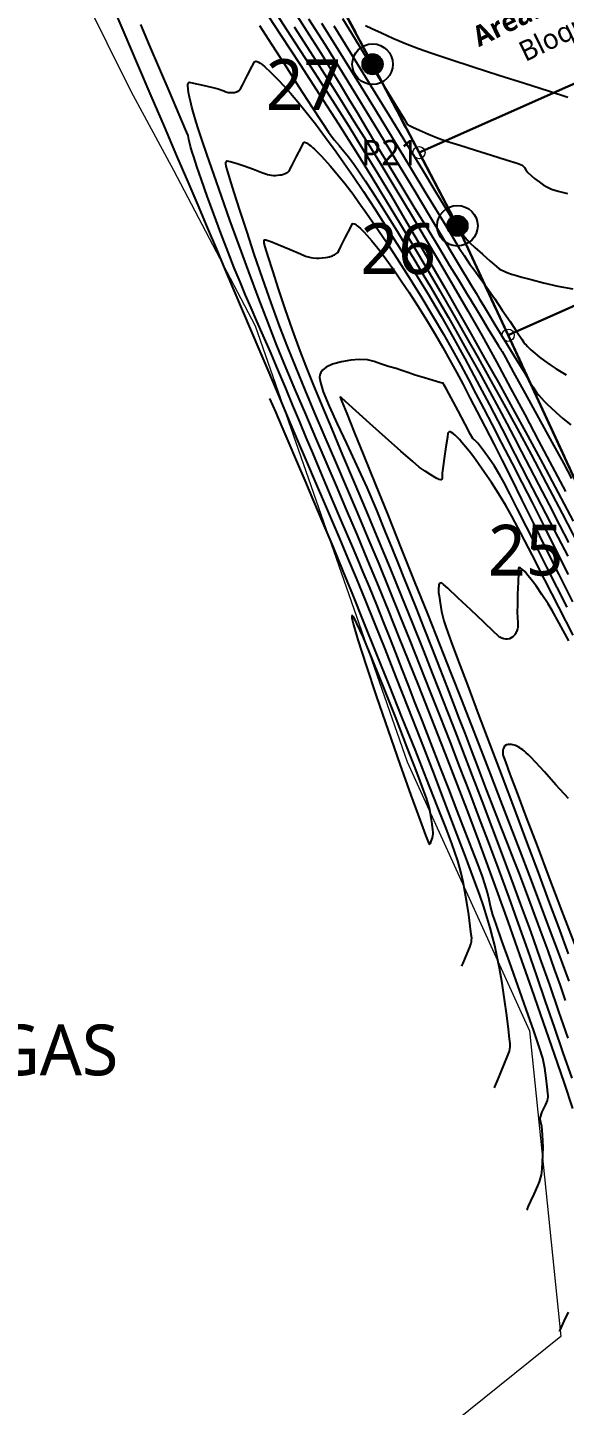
# Model space of a CAD drawing. Header units: millimetres. Extents: x 86 to 591881, y 99 to 1307229.
# Drawn here: x 590551.3 to 590577.7, y 1307025.7 to 1307093.5 of the extents above; entities that cross this region are included whole.
import ezdxf
from ezdxf.enums import TextEntityAlignment as Align

# ---------------------------------------------------------------- set-up
doc = ezdxf.new("R2010")
doc.units = ezdxf.units.MM
doc.linetypes.add('PHANTOM', pattern=[2.5, 1.25, -0.25, 0.25, -0.25, 0.25, -0.25])
for name, color, linetype, lineweight in [('_BLOQUES', 9, 'Continuous', 20), ('_TEXTO', 3, 'Continuous', 25), ('COTAS', 40, 'Continuous', 5), ('CUADROS', 9, 'Continuous', 20)]:
    doc.layers.add(name, color=color, linetype=linetype, lineweight=lineweight)
for name, color, linetype in [('_MOJONES', 1, 'Continuous'), ('_PUNTOS TOPOGRAFICOS', 1, 'Continuous'), ('C-PROP-LINE', 230, 'Continuous'), ('C-PROP-TEXT', 92, 'Continuous'), ('C-TOPO-MAJR', 9, 'Continuous'), ('C-TOPO-MINR', 8, 'Continuous'), ('Perimetro', 7, 'Continuous'), ('Plano', 7, 'Continuous')]:
    doc.layers.add(name, color=color, linetype=linetype)
doc.styles.add('ST - ETIQUETAS', font='', dxfattribs={"height": 2.5})
doc.styles.get('ST - ETIQUETAS').set_extended_font_data('Roboto Thin')

# ---------------------------------------------------------------- blocks, each defined once
blk = doc.blocks.new('*X1')
for p, q in [((69.5, 22.75), (70, 22.75)), ((69.502, 22.781), (69.998, 22.781)), ((69.508, 22.812), (69.992, 22.812)), ((69.518, 22.844), (69.982, 22.844)), ((69.533, 22.875), (69.967, 22.875)), ((69.555, 22.906), (69.945, 22.906)), ((69.585, 22.938), (69.915, 22.938)), ((69.629, 22.969), (69.871, 22.969)), ((69.502, 22.719), (69.998, 22.719)), ((69.508, 22.688), (69.992, 22.688)), ((69.518, 22.656), (69.982, 22.656)), ((69.533, 22.625), (69.967, 22.625)), ((69.555, 22.594), (69.945, 22.594)), ((69.585, 22.562), (69.915, 22.562)), ((69.629, 22.531), (69.871, 22.531))]:
    blk.add_line(p, q)
blk = doc.blocks.new('Drill Hole')
at = {"color": 0, "linetype": 'ByBlock', "lineweight": -2}
for radius in [0.05, 0.025]:
    blk.add_circle((0, 0), radius, dxfattribs=at)
at = {"color": 0, "linetype": 'ByBlock', "lineweight": -2, "xscale": 0.1000000000000227, "yscale": 0.1000000000000227, "zscale": 0.1000000000000227}
blk.add_blockref('*X1', (-6.975, -2.275), dxfattribs=at)
blk = doc.blocks.new('*U51', base_point=(590555.4584, 1307117.894, 460.616))
at = {"layer": '_PUNTOS TOPOGRAFICOS', "color": 2, "linetype": 'ByBlock', "lineweight": -2, "xscale": 20, "yscale": 20, "zscale": 20}
blk.add_blockref('Drill Hole', (590555.4584, 1307117.894, 460.616), dxfattribs=at)
blk = doc.blocks.new('*U113', base_point=(590568.284, 1307091.697, 459.147))
at = {"layer": '_PUNTOS TOPOGRAFICOS', "color": 2, "linetype": 'ByBlock', "lineweight": -2, "xscale": 20, "yscale": 20, "zscale": 20}
blk.add_blockref('Drill Hole', (590568.284, 1307091.697, 459.147), dxfattribs=at)
blk = doc.blocks.new('*U114', base_point=(590572.4632, 1307083.744, 458.77))
at = {"layer": '_PUNTOS TOPOGRAFICOS', "color": 2, "linetype": 'ByBlock', "lineweight": -2, "xscale": 20, "yscale": 20, "zscale": 20}
blk.add_blockref('Drill Hole', (590572.4632, 1307083.744, 458.77), dxfattribs=at)

msp = doc.modelspace()

# ---------------------------------------------------------------- hatches: boundary and pattern name
at = {"layer": '_MOJONES'}
h = msp.add_hatch(color=5, dxfattribs=at)
h.dxf.hatch_style = 1
h.paths.add_polyline_path([(590568.083, 1307092.155, 0.297664), (590567.784, 1307091.697, 0.541231), (590568.485, 1307091.239), (590568.284, 1307091.697)])
h.paths.add_polyline_path([(590568.083, 1307092.155), (590568.284, 1307091.697), (590568.755, 1307091.865, 0.43503)])
h.paths.add_polyline_path([(590568.784, 1307091.697, 0.085961), (590568.755, 1307091.865), (590568.284, 1307091.697), (590568.485, 1307091.239, 0.297664)])
h = msp.add_hatch(color=5, dxfattribs=at)
h.dxf.hatch_style = 1
h.paths.add_polyline_path([(590572.262, 1307084.202, 0.297664), (590571.963, 1307083.744, 0.541231), (590572.664, 1307083.287), (590572.463, 1307083.744)])
h.paths.add_polyline_path([(590572.262, 1307084.202), (590572.463, 1307083.744), (590572.934, 1307083.913, 0.43503)])
h.paths.add_polyline_path([(590572.963, 1307083.744, 0.085961), (590572.934, 1307083.913), (590572.463, 1307083.744), (590572.664, 1307083.287, 0.297664)])

# ---------------------------------------------------------------- linework, layer by layer
at = {"layer": '_BLOQUES', "flags": 128}
msp.add_lwpolyline([(590580.322, 1307126.141), (590578.068, 1307124.575), (590576.3, 1307122.432), (590575.277, 1307120.185), (590574.834, 1307116.679), (590575.345, 1307114.003), (590575.993, 1307112.5), (590577.594, 1307110.286), (590579.596, 1307108.658), (590581.741, 1307106.935), (590584.116, 1307104.316), (590585.373, 1307102.445), (590588.882, 1307095.492), (590602.023, 1307068.974), (590583.817, 1307060.448), (590579.151, 1307069.305), (590572.463, 1307083.744), (590568.284, 1307091.697), (590566.251, 1307095.473), (590558.142, 1307111.778), (590555.458, 1307117.894), (590569.914, 1307123.056), (590580.322, 1307126.141)], dxfattribs=at)
at = {"layer": 'C-PROP-LINE', "color": 242, "linetype": 'PHANTOM', "lineweight": 30, "ltscale": 2}
msp.add_polyline3d([(590770.61, 1307195.56, 0), (590758.844, 1307190.632, 0), (590723.27, 1307176.59, 0), (590706.232, 1307169.71, 0), (590701.633, 1307167.294, 0), (590694.689, 1307164.346, 0), (590675.329, 1307157.469, 0), (590657.48, 1307151.491, 0), (590649.902, 1307149.162, 0), (590644.427, 1307147.302, 0), (590626.458, 1307141.007, 0), (590607.647, 1307135.099, 0), (590589.284, 1307128.797, 0), (590569.914, 1307123.056, 0), (590555.458, 1307117.894, 0), (590558.142, 1307111.778, 0), (590566.251, 1307095.473, 0), (590568.284, 1307091.697, 0), (590572.463, 1307083.744, 0), (590579.2, 1307069.199, 0), (590585.242, 1307057.746, 0), (590599.683, 1307029.141, 0), (590607.385, 1307013.689, 0)], dxfattribs=at)
at = {"layer": 'C-PROP-LINE', "color": 4, "linetype": 'Continuous', "lineweight": 25}
for points in [[(590588.887, 1307095.482, 0), (590585.373, 1307102.445, 0), (590584.116, 1307104.316, 0), (590565.944, 1307096.089, 0), (590566.251, 1307095.473, 0), (590568.284, 1307091.697, 0), (590570.571, 1307087.344, 0), (590588.887, 1307095.482, 0)], [(590588.882, 1307095.492, 0), (590593.326, 1307086.524, 0), (590597.683, 1307077.733, 0), (590602.023, 1307068.974, 0), (590583.817, 1307060.448, 0), (590579.151, 1307069.305, 0), (590574.961, 1307078.352, 0), (590572.463, 1307083.744, 0), (590570.571, 1307087.344, 0), (590568.284, 1307091.697, 0), (590566.251, 1307095.473, 0)], [(590593.326, 1307086.524, 0), (590588.887, 1307095.482, 0), (590570.571, 1307087.344, 0), (590572.463, 1307083.744, 0), (590574.961, 1307078.352, 0), (590593.326, 1307086.524, 0)], [(590593.326, 1307086.524, 0), (590574.961, 1307078.352, 0), (590579.151, 1307069.305, 0), (590597.683, 1307077.733, 0), (590593.326, 1307086.524, 0)]]:
    msp.add_polyline3d(points, dxfattribs=at)
at = {"layer": 'C-TOPO-MAJR', "color": 40, "linetype": 'Continuous', "lineweight": -3}
for points, elevation in [([(590563.505, 1307094.234), (590564.479, 1307092.751), (590565.427, 1307091.292), (590566.315, 1307089.908), (590567.107, 1307088.649), (590567.828, 1307087.48), (590568.528, 1307086.33), (590569.21, 1307085.194), (590569.879, 1307084.067), (590570.537, 1307082.945), (590571.189, 1307081.823), (590571.838, 1307080.695), (590572.488, 1307079.557), (590573.142, 1307078.404), (590573.804, 1307077.232), (590574.478, 1307076.034), (590575.18, 1307074.77), (590575.915, 1307073.421), (590576.667, 1307072.021), (590577.423, 1307070.602), (590578.167, 1307069.196)], 457.5), ([(590575.887, 1307035.296), (590575.91, 1307035.347), (590575.968, 1307035.476), (590576.077, 1307035.716), (590576.239, 1307036.074), (590576.418, 1307036.473), (590576.506, 1307036.676), (590576.539, 1307036.791), (590576.566, 1307036.908), (590576.596, 1307037.027), (590576.621, 1307037.15), (590576.636, 1307037.311), (590576.657, 1307037.62), (590576.676, 1307037.999), (590576.682, 1307038.369), (590576.673, 1307038.694), (590576.655, 1307038.979), (590576.634, 1307039.215), (590576.614, 1307039.391), (590576.581, 1307039.544), (590576.547, 1307039.665), (590576.542, 1307039.813), (590576.643, 1307040.115), (590576.81, 1307040.488), (590576.901, 1307040.676), (590576.922, 1307040.771), (590576.926, 1307040.836), (590576.929, 1307040.912), (590576.92, 1307041.038), (590576.891, 1307041.345), (590576.842, 1307041.774), (590576.767, 1307042.266), (590576.665, 1307042.765), (590576.512, 1307043.271), (590576.228, 1307044.111), (590575.857, 1307045.172), (590575.442, 1307046.34), (590575.027, 1307047.501), (590574.654, 1307048.543), (590574.369, 1307049.352), (590574.214, 1307049.814), (590574.097, 1307050.242), (590574.021, 1307050.58), (590573.944, 1307050.917), (590573.821, 1307051.343), (590573.694, 1307051.709), (590573.48, 1307052.284), (590573.193, 1307053.035), (590572.847, 1307053.93), (590572.457, 1307054.935), (590572.035, 1307056.017), (590571.596, 1307057.144), (590571.153, 1307058.281), (590570.74, 1307059.347), (590570.373, 1307060.296), (590570.04, 1307061.156), (590569.73, 1307061.954), (590569.432, 1307062.717), (590569.133, 1307063.474), (590568.823, 1307064.251), (590568.489, 1307065.075), (590568.127, 1307065.959), (590567.822, 1307066.691), (590567.551, 1307067.333), (590567.289, 1307067.945), (590567.015, 1307068.585), (590566.703, 1307069.316), (590566.331, 1307070.195), (590565.984, 1307071.021), (590565.655, 1307071.806), (590565.337, 1307072.567), (590565.02, 1307073.323), (590564.698, 1307074.093), (590564.362, 1307074.895), (590564.004, 1307075.747), (590563.616, 1307076.667), (590563.235, 1307077.562), (590562.896, 1307078.345), (590562.589, 1307079.047), (590562.304, 1307079.699), (590562.03, 1307080.333), (590561.756, 1307080.979), (590561.472, 1307081.67), (590561.167, 1307082.435), (590560.806, 1307083.377), (590560.458, 1307084.315), (590560.138, 1307085.204), (590559.858, 1307085.999), (590559.632, 1307086.656), (590559.472, 1307087.129), (590559.392, 1307087.373), (590559.317, 1307087.64), (590559.262, 1307087.863), (590559.234, 1307087.988), (590559.217, 1307088.092), (590559.197, 1307088.194), (590559.073, 1307088.488), (590558.757, 1307089.227), (590558.314, 1307090.263), (590557.807, 1307091.446), (590557.302, 1307092.627), (590556.864, 1307093.657)], 457), ([(590562.718, 1307093.596), (590563.304, 1307092.685), (590563.974, 1307091.642), (590564.658, 1307090.577), (590565.289, 1307089.601), (590565.796, 1307088.825), (590566.112, 1307088.358), (590566.395, 1307087.98), (590566.632, 1307087.69), (590566.854, 1307087.428), (590567.091, 1307087.137), (590567.372, 1307086.758), (590567.622, 1307086.398), (590567.919, 1307085.953), (590568.26, 1307085.43), (590568.639, 1307084.837), (590569.051, 1307084.181), (590569.492, 1307083.47), (590569.956, 1307082.711), (590570.364, 1307082.036), (590570.765, 1307081.366), (590571.168, 1307080.685), (590571.582, 1307079.977), (590572.016, 1307079.223), (590572.479, 1307078.409), (590572.981, 1307077.516), (590573.529, 1307076.529), (590574.056, 1307075.571), (590574.502, 1307074.748), (590574.895, 1307074.012), (590575.26, 1307073.317), (590575.625, 1307072.616), (590576.015, 1307071.862), (590576.457, 1307071.009), (590576.978, 1307070.009), (590577.498, 1307069.01), (590577.937, 1307068.156)], 457), ([(590564.58, 1307094.039), (590565.164, 1307093.136), (590565.747, 1307092.219), (590566.246, 1307091.421), (590566.688, 1307090.699), (590567.104, 1307090.01), (590567.521, 1307089.312), (590567.969, 1307088.563), (590568.475, 1307087.719), (590569.07, 1307086.738), (590569.723, 1307085.666), (590570.373, 1307084.598), (590570.998, 1307083.572), (590571.574, 1307082.625), (590572.08, 1307081.792), (590572.494, 1307081.111), (590572.794, 1307080.618), (590572.957, 1307080.35), (590573.105, 1307080.107), (590573.22, 1307079.918), (590573.334, 1307079.729), (590573.482, 1307079.486), (590573.684, 1307079.153), (590573.965, 1307078.691), (590574.254, 1307078.214), (590574.483, 1307077.837), (590574.582, 1307077.676), (590574.625, 1307077.612), (590574.667, 1307077.547), (590574.825, 1307077.26), (590575.23, 1307076.521), (590575.801, 1307075.479), (590576.455, 1307074.285), (590577.109, 1307073.092), (590577.681, 1307072.048), (590578.089, 1307071.306)], 458), ([(590565.77, 1307093.724), (590566.623, 1307092.363), (590567.512, 1307090.926), (590568.413, 1307089.459), (590569.297, 1307088.01), (590570.14, 1307086.624), (590570.913, 1307085.347), (590571.591, 1307084.228), (590572.148, 1307083.311), (590572.557, 1307082.643), (590572.792, 1307082.272), (590573.061, 1307081.876), (590573.283, 1307081.567), (590573.49, 1307081.288), (590573.716, 1307080.982), (590573.993, 1307080.591), (590574.303, 1307080.14), (590574.673, 1307079.592), (590575.053, 1307079.027), (590575.392, 1307078.521), (590575.637, 1307078.154), (590575.738, 1307078.004), (590575.791, 1307077.938), (590575.847, 1307077.873), (590575.91, 1307077.805), (590575.982, 1307077.732), (590576.081, 1307077.639), (590576.272, 1307077.467), (590576.51, 1307077.271), (590576.744, 1307077.098), (590577.039, 1307076.892), (590577.334, 1307076.695), (590577.569, 1307076.547), (590577.821, 1307076.412)], 458.5), ([(590566.796, 1307093.942), (590567.421, 1307092.931), (590568.122, 1307091.795), (590568.814, 1307090.671), (590569.412, 1307089.697), (590569.833, 1307089.011), (590569.993, 1307088.751), (590570.046, 1307088.712), (590570.089, 1307088.687), (590570.138, 1307088.659), (590570.271, 1307088.595), (590570.597, 1307088.443), (590571.036, 1307088.248), (590571.511, 1307088.055), (590571.928, 1307087.912), (590572.575, 1307087.707), (590573.349, 1307087.466), (590574.147, 1307087.219), (590574.865, 1307086.993), (590575.4, 1307086.818), (590575.647, 1307086.721), (590575.763, 1307086.611), (590575.835, 1307086.495), (590575.938, 1307086.362), (590576.088, 1307086.222), (590576.265, 1307086.077), (590576.489, 1307085.912), (590576.694, 1307085.763), (590576.863, 1307085.652), (590577.089, 1307085.544), (590577.426, 1307085.444), (590577.891, 1307085.336)], 459), ([(590578.109, 1307041.775), (590577.673, 1307043.033), (590577.24, 1307044.293), (590576.806, 1307045.555), (590576.368, 1307046.821), (590575.925, 1307048.095), (590575.472, 1307049.377), (590575.008, 1307050.67), (590574.529, 1307051.976), (590574.042, 1307053.279), (590573.556, 1307054.565), (590573.071, 1307055.837), (590572.585, 1307057.097), (590572.098, 1307058.348), (590571.61, 1307059.593), (590571.119, 1307060.835), (590570.626, 1307062.077), (590570.128, 1307063.321), (590569.626, 1307064.571), (590569.119, 1307065.828), (590568.602, 1307067.095), (590568.072, 1307068.365), (590567.536, 1307069.632), (590567, 1307070.887), (590566.47, 1307072.125), (590565.95, 1307073.337), (590565.448, 1307074.517), (590564.968, 1307075.658), (590564.516, 1307076.751), (590564.099, 1307077.791), (590563.722, 1307078.769), (590563.289, 1307079.952), (590562.863, 1307081.16), (590562.458, 1307082.351), (590562.083, 1307083.48), (590561.751, 1307084.504), (590561.472, 1307085.38), (590561.258, 1307086.064), (590561.12, 1307086.513), (590561.07, 1307086.682), (590561.062, 1307086.793), (590561.063, 1307086.874), (590561.108, 1307086.934), (590561.19, 1307086.92), (590561.271, 1307086.902), (590561.451, 1307086.858), (590561.663, 1307086.798), (590561.962, 1307086.693), (590562.417, 1307086.523), (590562.835, 1307086.364), (590563.023, 1307086.293), (590563.11, 1307086.265), (590563.204, 1307086.244), (590563.288, 1307086.234), (590563.403, 1307086.224), (590563.506, 1307086.224), (590563.608, 1307086.229), (590563.721, 1307086.244), (590563.803, 1307086.258), (590563.892, 1307086.281), (590563.974, 1307086.31), (590564.047, 1307086.344), (590564.108, 1307086.383), (590564.156, 1307086.427), (590564.19, 1307086.475), (590564.299, 1307086.688), (590564.537, 1307087.153), (590564.775, 1307087.618), (590564.884, 1307087.83), (590564.937, 1307087.856), (590564.982, 1307087.842), (590565.032, 1307087.822), (590565.093, 1307087.783), (590565.166, 1307087.733), (590565.242, 1307087.671), (590565.332, 1307087.593), (590565.422, 1307087.511), (590565.572, 1307087.366), (590565.748, 1307087.185), (590565.916, 1307087), (590566.191, 1307086.69), (590566.539, 1307086.284), (590566.927, 1307085.809), (590567.324, 1307085.294), (590567.613, 1307084.896), (590567.985, 1307084.368), (590568.427, 1307083.725), (590568.929, 1307082.98), (590569.476, 1307082.148), (590570.057, 1307081.242), (590570.66, 1307080.276), (590571.272, 1307079.263), (590571.78, 1307078.398), (590572.226, 1307077.615), (590572.629, 1307076.886), (590573.007, 1307076.182), (590573.377, 1307075.474), (590573.759, 1307074.735), (590574.171, 1307073.936), (590574.631, 1307073.047), (590575.157, 1307072.042), (590575.639, 1307071.111), (590576.16, 1307070.085), (590576.715, 1307068.978), (590577.3, 1307067.806), (590577.911, 1307066.581)], 456.5), ([(590577.87, 1307064.968), (590577.378, 1307065.928), (590576.867, 1307066.936), (590576.358, 1307067.947), (590575.871, 1307068.916), (590575.426, 1307069.798), (590575.045, 1307070.548), (590574.749, 1307071.12), (590574.558, 1307071.469), (590574.289, 1307071.901), (590574.032, 1307072.282), (590573.82, 1307072.58), (590573.685, 1307072.763), (590573.568, 1307072.912), (590573.467, 1307073.032), (590573.412, 1307073.095), (590573.355, 1307073.154), (590573.305, 1307073.204), (590573.262, 1307073.236), (590573.22, 1307073.269), (590573.11, 1307073.473), (590572.842, 1307073.975), (590572.496, 1307074.626), (590572.15, 1307075.275), (590571.927, 1307075.694), (590571.818, 1307075.899), (590571.782, 1307075.966), (590571.777, 1307075.976), (590571.77, 1307075.978), (590571.74, 1307075.987), (590571.718, 1307075.993), (590571.59, 1307076.029), (590571.269, 1307076.122), (590570.838, 1307076.249), (590570.383, 1307076.389), (590570.013, 1307076.511), (590569.726, 1307076.612), (590569.439, 1307076.71), (590569.066, 1307076.822), (590568.68, 1307076.948), (590568.359, 1307077.063), (590568.032, 1307077.14), (590567.625, 1307077.151), (590567.208, 1307077.118), (590566.749, 1307077.051), (590566.306, 1307076.931), (590566.003, 1307076.781), (590565.824, 1307076.631), (590565.735, 1307076.511), (590565.701, 1307076.444), (590565.685, 1307076.396), (590565.677, 1307076.272), (590565.717, 1307076.02), (590565.856, 1307075.571), (590566.146, 1307074.854), (590566.535, 1307073.992), (590566.994, 1307073.016), (590567.491, 1307071.96), (590567.994, 1307070.855), (590568.473, 1307069.734), (590568.89, 1307068.709), (590569.245, 1307067.839), (590569.557, 1307067.071), (590569.848, 1307066.353), (590570.137, 1307065.633), (590570.445, 1307064.86), (590570.793, 1307063.981), (590571.203, 1307062.943), (590571.61, 1307061.903), (590571.955, 1307061.018), (590572.258, 1307060.234), (590572.539, 1307059.5), (590572.82, 1307058.764), (590573.121, 1307057.973), (590573.464, 1307057.076), (590573.869, 1307056.021), (590574.275, 1307054.968), (590574.622, 1307054.078), (590574.929, 1307053.296), (590575.214, 1307052.568), (590575.497, 1307051.838), (590575.797, 1307051.054), (590576.133, 1307050.16), (590576.525, 1307049.102), (590576.913, 1307048.042), (590577.236, 1307047.14), (590577.517, 1307046.344), (590577.775, 1307045.599)], 456), ([(590572.68, 1307047.294), (590572.697, 1307047.334), (590572.74, 1307047.437), (590572.82, 1307047.63), (590572.94, 1307047.918), (590573.071, 1307048.232), (590573.13, 1307048.375), (590573.144, 1307048.434), (590573.156, 1307048.493), (590573.162, 1307048.574), (590573.165, 1307048.671), (590573.146, 1307048.846), (590573.097, 1307049.258), (590573.024, 1307049.815), (590572.934, 1307050.424), (590572.834, 1307050.992), (590572.743, 1307051.441), (590572.665, 1307051.798), (590572.584, 1307052.121), (590572.482, 1307052.471), (590572.343, 1307052.907), (590572.188, 1307053.333), (590571.889, 1307054.113), (590571.47, 1307055.185), (590570.957, 1307056.485), (590570.375, 1307057.953), (590569.749, 1307059.524), (590569.104, 1307061.135), (590568.466, 1307062.725), (590567.858, 1307064.23), (590567.307, 1307065.588), (590566.838, 1307066.736), (590566.335, 1307067.953), (590565.853, 1307069.105), (590565.394, 1307070.191), (590564.96, 1307071.209), (590564.553, 1307072.158), (590564.175, 1307073.037), (590563.827, 1307073.844), (590563.512, 1307074.578), (590563.23, 1307075.237)], 457.5), ([(590577.953, 1307063.316), (590577.471, 1307064.18), (590577.122, 1307064.8), (590576.928, 1307065.132), (590576.624, 1307065.597), (590576.334, 1307066.01), (590576.097, 1307066.33), (590575.952, 1307066.516), (590575.777, 1307066.714), (590575.676, 1307066.817), (590575.623, 1307066.86), (590575.577, 1307066.894), (590575.508, 1307066.914), (590575.474, 1307066.873), (590575.466, 1307066.677), (590575.449, 1307066.2), (590575.43, 1307065.608), (590575.414, 1307065.064), (590575.409, 1307064.732), (590575.42, 1307064.444), (590575.437, 1307064.204), (590575.446, 1307064.091), (590575.441, 1307064.028), (590575.435, 1307063.966), (590575.423, 1307063.907), (590575.409, 1307063.85), (590575.39, 1307063.797), (590575.37, 1307063.745), (590575.346, 1307063.698), (590575.32, 1307063.652), (590575.289, 1307063.611), (590575.258, 1307063.571), (590575.188, 1307063.504), (590575.11, 1307063.452), (590575.025, 1307063.415), (590574.935, 1307063.394), (590574.842, 1307063.391), (590574.747, 1307063.406), (590574.699, 1307063.422), (590574.651, 1307063.44), (590574.603, 1307063.466), (590574.555, 1307063.494), (590574.509, 1307063.53), (590574.461, 1307063.569), (590574.259, 1307063.759), (590573.765, 1307064.225), (590573.124, 1307064.829), (590572.484, 1307065.433), (590571.989, 1307065.899), (590571.785, 1307066.09), (590571.729, 1307066.13), (590571.679, 1307066.161), (590571.602, 1307066.15), (590571.578, 1307066.109), (590571.554, 1307066.061), (590571.543, 1307065.99), (590571.534, 1307065.903), (590571.533, 1307065.804), (590571.539, 1307065.681), (590571.558, 1307065.521), (590571.606, 1307065.187), (590571.683, 1307064.753), (590571.792, 1307064.291), (590571.91, 1307063.942), (590572.159, 1307063.259), (590572.518, 1307062.293), (590572.969, 1307061.094), (590573.489, 1307059.715), (590574.06, 1307058.206), (590574.661, 1307056.619), (590575.271, 1307055.005), (590575.871, 1307053.414), (590576.439, 1307051.899), (590576.957, 1307050.511), (590577.439, 1307049.206), (590577.914, 1307047.906)], 455.5)]:
    msp.add_lwpolyline(points, dxfattribs=dict(at, elevation=elevation))
at = {"layer": 'C-TOPO-MINR', "color": 44, "linetype": 'Continuous', "lineweight": -3}
for points, elevation in [([(590574.284, 1307041.295), (590574.305, 1307041.346), (590574.356, 1307041.469), (590574.452, 1307041.699), (590574.601, 1307042.055), (590574.788, 1307042.503), (590574.936, 1307042.86), (590575.001, 1307043.021), (590575.026, 1307043.115), (590575.044, 1307043.21), (590575.055, 1307043.33), (590575.058, 1307043.493), (590575.036, 1307043.71), (590574.979, 1307044.197), (590574.894, 1307044.871), (590574.787, 1307045.652), (590574.663, 1307046.455), (590574.529, 1307047.199), (590574.406, 1307047.81), (590574.299, 1307048.306), (590574.194, 1307048.743), (590574.077, 1307049.177), (590573.932, 1307049.664), (590573.745, 1307050.258), (590573.562, 1307050.789), (590573.259, 1307051.62), (590572.856, 1307052.699), (590572.372, 1307053.976), (590571.828, 1307055.4), (590571.244, 1307056.918), (590570.639, 1307058.479), (590570.033, 1307060.033), (590569.446, 1307061.528), (590568.898, 1307062.912), (590568.409, 1307064.134), (590567.931, 1307065.312), (590567.489, 1307066.389), (590567.072, 1307067.39), (590566.671, 1307068.341), (590566.277, 1307069.266), (590565.882, 1307070.189), (590565.475, 1307071.137), (590565.047, 1307072.134), (590564.589, 1307073.205), (590564.092, 1307074.376), (590563.63, 1307075.469), (590563.183, 1307076.523), (590562.748, 1307077.548), (590562.322, 1307078.554), (590561.898, 1307079.551), (590561.474, 1307080.549), (590561.045, 1307081.558), (590560.607, 1307082.589), (590560.156, 1307083.651), (590559.687, 1307084.755), (590559.195, 1307085.911), (590558.65, 1307087.19), (590558.038, 1307088.622), (590557.383, 1307090.147), (590556.713, 1307091.709), (590556.051, 1307093.251), (590555.423, 1307094.715)], 457.25), ([(590562.863, 1307094.512), (590563.769, 1307093.134), (590564.718, 1307091.682), (590565.675, 1307090.207), (590566.606, 1307088.757), (590567.477, 1307087.382), (590568.254, 1307086.133), (590568.96, 1307084.977), (590569.643, 1307083.846), (590570.307, 1307082.735), (590570.955, 1307081.636), (590571.593, 1307080.543), (590572.223, 1307079.451), (590572.85, 1307078.353), (590573.477, 1307077.241), (590574.109, 1307076.111), (590574.749, 1307074.956), (590575.401, 1307073.769), (590576.095, 1307072.483), (590576.841, 1307071.068), (590577.618, 1307069.574), (590578.402, 1307068.048)], 457.25), ([(590564.422, 1307093.536), (590565.197, 1307092.335), (590565.929, 1307091.186), (590566.652, 1307090.041), (590567.368, 1307088.898), (590568.077, 1307087.755), (590568.782, 1307086.608), (590569.482, 1307085.457), (590570.18, 1307084.299), (590570.877, 1307083.133), (590571.573, 1307081.955), (590572.272, 1307080.764), (590572.972, 1307079.557), (590573.676, 1307078.318), (590574.381, 1307077.043), (590575.084, 1307075.746), (590575.779, 1307074.444), (590576.464, 1307073.152), (590577.135, 1307071.885), (590577.787, 1307070.661)], 457.75), ([(590565.131, 1307093.937), (590565.926, 1307092.684), (590566.783, 1307091.309), (590567.677, 1307089.859), (590568.581, 1307088.38), (590569.469, 1307086.919), (590570.313, 1307085.523), (590571.086, 1307084.237), (590571.763, 1307083.11), (590572.315, 1307082.187), (590572.717, 1307081.516), (590572.942, 1307081.142), (590573.186, 1307080.742), (590573.379, 1307080.424), (590573.556, 1307080.133), (590573.749, 1307079.815), (590573.992, 1307079.415), (590574.312, 1307078.888), (590574.754, 1307078.159), (590575.241, 1307077.357), (590575.695, 1307076.61), (590576.037, 1307076.046), (590576.192, 1307075.794), (590576.274, 1307075.664), (590576.363, 1307075.538), (590576.469, 1307075.403), (590576.6, 1307075.252), (590576.737, 1307075.1), (590576.895, 1307074.943), (590577.057, 1307074.789), (590577.321, 1307074.548), (590577.659, 1307074.253), (590578.046, 1307073.939)], 458.25), ([(590566.37, 1307093.59), (590567.279, 1307092.13), (590568.2, 1307090.64), (590569.103, 1307089.169), (590569.958, 1307087.77), (590570.736, 1307086.495), (590571.407, 1307085.393), (590571.942, 1307084.516), (590572.31, 1307083.917), (590572.483, 1307083.645), (590572.676, 1307083.376), (590572.841, 1307083.17), (590573.064, 1307082.927), (590573.322, 1307082.68), (590573.693, 1307082.347), (590574.081, 1307082.008), (590574.39, 1307081.742), (590574.523, 1307081.629), (590574.584, 1307081.591), (590574.646, 1307081.556), (590574.729, 1307081.518), (590574.833, 1307081.474), (590574.941, 1307081.433), (590575.133, 1307081.365), (590575.367, 1307081.291), (590575.629, 1307081.216), (590576.091, 1307081.091), (590576.701, 1307080.938), (590577.406, 1307080.777), (590578.153, 1307080.633)], 458.75), ([(590567.929, 1307093.608), (590568.253, 1307093.454), (590568.72, 1307093.237), (590569.287, 1307092.983), (590569.909, 1307092.717), (590570.54, 1307092.465), (590571.151, 1307092.249), (590572.085, 1307091.938), (590573.236, 1307091.564), (590574.499, 1307091.159), (590575.769, 1307090.755), (590576.941, 1307090.385), (590577.908, 1307090.081)], 459.25), ([(590578.151, 1307040.289), (590577.731, 1307041.525), (590577.241, 1307042.956), (590576.7, 1307044.525), (590576.127, 1307046.175), (590575.542, 1307047.848), (590574.962, 1307049.486), (590574.408, 1307051.032), (590573.898, 1307052.429), (590573.418, 1307053.718), (590572.941, 1307054.982), (590572.466, 1307056.225), (590571.99, 1307057.454), (590571.514, 1307058.671), (590571.036, 1307059.883), (590570.555, 1307061.093), (590570.069, 1307062.307), (590569.577, 1307063.529), (590569.077, 1307064.763), (590568.57, 1307066.015), (590568.055, 1307067.269), (590567.538, 1307068.507), (590567.02, 1307069.728), (590566.503, 1307070.934), (590565.991, 1307072.124), (590565.485, 1307073.3), (590564.989, 1307074.46), (590564.503, 1307075.606), (590564.032, 1307076.737), (590563.576, 1307077.855), (590563.139, 1307078.959), (590562.663, 1307080.199), (590562.184, 1307081.48), (590561.713, 1307082.765), (590561.26, 1307084.019), (590560.839, 1307085.205), (590560.459, 1307086.286), (590560.133, 1307087.226), (590559.872, 1307087.988), (590559.686, 1307088.537), (590559.589, 1307088.836), (590559.475, 1307089.23), (590559.383, 1307089.585), (590559.315, 1307089.873), (590559.272, 1307090.066), (590559.224, 1307090.308), (590559.198, 1307090.478), (590559.189, 1307090.633), (590559.189, 1307090.733), (590559.217, 1307090.776), (590559.249, 1307090.813), (590559.463, 1307090.767), (590559.931, 1307090.659), (590560.417, 1307090.546), (590560.686, 1307090.48), (590560.858, 1307090.424), (590560.961, 1307090.386), (590561.017, 1307090.361), (590561.063, 1307090.34), (590561.116, 1307090.323), (590561.172, 1307090.311), (590561.226, 1307090.304), (590561.292, 1307090.298), (590561.354, 1307090.299), (590561.415, 1307090.301), (590561.479, 1307090.31), (590561.532, 1307090.319), (590561.586, 1307090.333), (590561.635, 1307090.35), (590561.715, 1307090.394), (590561.764, 1307090.449), (590561.875, 1307090.664), (590562.115, 1307091.131), (590562.355, 1307091.598), (590562.467, 1307091.813), (590562.539, 1307091.848), (590562.598, 1307091.83), (590562.669, 1307091.802), (590562.749, 1307091.752), (590562.85, 1307091.68), (590562.98, 1307091.564), (590563.254, 1307091.31), (590563.605, 1307090.966), (590563.969, 1307090.582), (590564.244, 1307090.268), (590564.596, 1307089.851), (590565.011, 1307089.341), (590565.474, 1307088.753), (590565.972, 1307088.096), (590566.49, 1307087.384), (590566.874, 1307086.836), (590567.324, 1307086.18), (590567.833, 1307085.424), (590568.391, 1307084.577), (590568.992, 1307083.648), (590569.627, 1307082.646), (590570.288, 1307081.58), (590570.967, 1307080.457), (590571.657, 1307079.289), (590572.232, 1307078.282), (590572.82, 1307077.213), (590573.422, 1307076.091), (590574.036, 1307074.924), (590574.66, 1307073.722), (590575.293, 1307072.492), (590575.935, 1307071.245), (590576.583, 1307069.989), (590577.237, 1307068.731), (590577.895, 1307067.482)], 456.75), ([(590577.916, 1307043.745), (590577.465, 1307045.053), (590577.008, 1307046.369), (590576.544, 1307047.689), (590576.073, 1307049.009), (590575.593, 1307050.326), (590575.11, 1307051.628), (590574.632, 1307052.909), (590574.156, 1307054.173), (590573.68, 1307055.424), (590573.205, 1307056.666), (590572.727, 1307057.904), (590572.246, 1307059.141), (590571.76, 1307060.382), (590571.269, 1307061.632), (590570.769, 1307062.893), (590570.261, 1307064.17), (590569.727, 1307065.494), (590569.16, 1307066.874), (590568.574, 1307068.285), (590567.982, 1307069.702), (590567.395, 1307071.097), (590566.827, 1307072.446), (590566.291, 1307073.723), (590565.799, 1307074.901), (590565.364, 1307075.956), (590564.999, 1307076.861), (590564.717, 1307077.59), (590564.345, 1307078.614), (590563.986, 1307079.652), (590563.655, 1307080.643), (590563.369, 1307081.524), (590563.143, 1307082.234), (590562.995, 1307082.708), (590562.941, 1307082.887), (590562.937, 1307082.958), (590562.937, 1307083.015), (590562.967, 1307083.055), (590563.027, 1307083.043), (590563.132, 1307083.013), (590563.325, 1307082.95), (590563.632, 1307082.823), (590564.192, 1307082.584), (590564.732, 1307082.353), (590564.983, 1307082.246), (590565.043, 1307082.226), (590565.104, 1307082.207), (590565.169, 1307082.192), (590565.236, 1307082.178), (590565.345, 1307082.164), (590565.515, 1307082.149), (590565.659, 1307082.148), (590565.801, 1307082.156), (590565.967, 1307082.178), (590566.074, 1307082.197), (590566.138, 1307082.213), (590566.199, 1307082.23), (590566.258, 1307082.25), (590566.314, 1307082.27), (590566.366, 1307082.294), (590566.415, 1307082.318), (590566.459, 1307082.345), (590566.501, 1307082.372), (590566.569, 1307082.434), (590566.615, 1307082.501), (590566.723, 1307082.714), (590566.957, 1307083.175), (590567.191, 1307083.636), (590567.302, 1307083.848), (590567.396, 1307083.842), (590567.439, 1307083.816), (590567.481, 1307083.785), (590567.531, 1307083.744), (590567.588, 1307083.696), (590567.685, 1307083.605), (590567.853, 1307083.436), (590567.999, 1307083.275), (590568.242, 1307082.997), (590568.542, 1307082.637), (590568.859, 1307082.229), (590569.074, 1307081.932), (590569.357, 1307081.528), (590569.697, 1307081.032), (590570.081, 1307080.456), (590570.497, 1307079.813), (590570.933, 1307079.117), (590571.379, 1307078.38), (590571.75, 1307077.743), (590572.091, 1307077.133), (590572.417, 1307076.533), (590572.74, 1307075.921), (590573.073, 1307075.278), (590573.429, 1307074.585), (590573.822, 1307073.821), (590574.265, 1307072.967), (590574.648, 1307072.221), (590575.102, 1307071.314), (590575.62, 1307070.271), (590576.19, 1307069.117), (590576.805, 1307067.876), (590577.454, 1307066.573), (590578.128, 1307065.23)], 456.25), ([(590578.169, 1307063.584), (590577.46, 1307064.968), (590576.772, 1307066.311), (590576.137, 1307067.547), (590575.584, 1307068.613), (590575.145, 1307069.443), (590574.851, 1307069.971), (590574.491, 1307070.554), (590574.134, 1307071.103), (590573.798, 1307071.596), (590573.501, 1307072.016), (590573.264, 1307072.344), (590573.105, 1307072.559), (590572.881, 1307072.846), (590572.688, 1307073.077), (590572.56, 1307073.222), (590572.438, 1307073.351), (590572.344, 1307073.44), (590572.249, 1307073.517), (590572.175, 1307073.571), (590572.113, 1307073.593), (590572.057, 1307073.606), (590571.998, 1307073.536), (590571.968, 1307073.333), (590571.899, 1307072.855), (590571.818, 1307072.281), (590571.75, 1307071.791), (590571.719, 1307071.564), (590571.713, 1307071.438), (590571.711, 1307071.352), (590571.714, 1307071.283), (590571.65, 1307071.236), (590571.568, 1307071.257), (590571.516, 1307071.279), (590571.457, 1307071.304), (590571.365, 1307071.356), (590571.152, 1307071.481), (590570.874, 1307071.656), (590570.586, 1307071.858), (590570.26, 1307072.133), (590569.668, 1307072.652), (590568.927, 1307073.312), (590568.151, 1307074.008), (590567.453, 1307074.635), (590566.95, 1307075.088), (590566.754, 1307075.264), (590566.685, 1307075.297), (590566.769, 1307075.087), (590567.008, 1307074.498), (590567.377, 1307073.587), (590567.853, 1307072.413), (590568.411, 1307071.034), (590569.028, 1307069.508), (590569.679, 1307067.894), (590570.34, 1307066.25), (590570.987, 1307064.633), (590571.597, 1307063.102), (590572.145, 1307061.716), (590572.649, 1307060.432), (590573.144, 1307059.167), (590573.632, 1307057.916), (590574.114, 1307056.675), (590574.592, 1307055.439), (590575.068, 1307054.203), (590575.542, 1307052.964), (590576.017, 1307051.717), (590576.493, 1307050.456), (590576.973, 1307049.178), (590577.458, 1307047.879), (590577.948, 1307046.548)], 455.75), ([(590577.927, 1307055.539), (590577.314, 1307056.223), (590576.744, 1307056.858), (590576.309, 1307057.341), (590576.103, 1307057.566), (590575.961, 1307057.704), (590575.839, 1307057.815), (590575.766, 1307057.878), (590575.686, 1307057.94), (590575.61, 1307057.994), (590575.533, 1307058.043), (590575.461, 1307058.086), (590575.389, 1307058.121), (590575.32, 1307058.152), (590575.253, 1307058.175), (590575.19, 1307058.195), (590575.129, 1307058.205), (590575.071, 1307058.213), (590575.018, 1307058.212), (590574.966, 1307058.209), (590574.876, 1307058.182), (590574.803, 1307058.132), (590574.748, 1307058.061), (590574.712, 1307057.968), (590574.704, 1307057.913), (590574.698, 1307057.855), (590574.701, 1307057.791), (590574.707, 1307057.721), (590574.722, 1307057.648), (590574.741, 1307057.568), (590574.824, 1307057.347), (590575.052, 1307056.742), (590575.404, 1307055.812), (590575.856, 1307054.616), (590576.386, 1307053.216), (590576.972, 1307051.669), (590577.592, 1307050.037), (590578.222, 1307048.378)], 455.25), ([(590577.491, 1307029.298), (590577.521, 1307029.364), (590577.591, 1307029.521), (590577.722, 1307029.811), (590577.926, 1307030.265)], 456.75)]:
    msp.add_lwpolyline(points, dxfattribs=dict(at, elevation=elevation))
at = {"layer": 'C-TOPO-MINR', "color": 44, "linetype": 'Continuous', "lineweight": -3, "elevation": 457.75}
msp.add_lwpolyline([(590567.265, 1307064.563), (590567.256, 1307064.545), (590567.266, 1307064.432), (590567.347, 1307064.091), (590567.561, 1307063.357), (590567.966, 1307062.09), (590568.478, 1307060.558), (590569.048, 1307058.896), (590569.628, 1307057.236), (590570.17, 1307055.712), (590570.624, 1307054.458), (590570.892, 1307053.738), (590571.021, 1307053.409), (590571.067, 1307053.306), (590571.077, 1307053.293), (590571.095, 1307053.298), (590571.129, 1307053.335), (590571.177, 1307053.44), (590571.229, 1307053.607), (590571.258, 1307053.729), (590571.267, 1307053.788), (590571.272, 1307053.848), (590571.253, 1307054.022), (590571.204, 1307054.392), (590571.139, 1307054.784), (590571.082, 1307055.064), (590571.026, 1307055.285), (590570.941, 1307055.557), (590570.793, 1307055.957), (590570.46, 1307056.839), (590569.992, 1307058.061), (590569.442, 1307059.48), (590568.86, 1307060.955), (590568.3, 1307062.343), (590567.813, 1307063.502), (590567.511, 1307064.168), (590567.353, 1307064.469), (590567.286, 1307064.557), (590567.265, 1307064.563)], close=True, dxfattribs=at)
at = {"layer": 'COTAS'}
for centre in [(590568.284, 1307091.697), (590570.571, 1307087.344), (590572.463, 1307083.744), (590574.961, 1307078.352)]:
    msp.add_circle(centre, 0.3, dxfattribs=at)
at = {"layer": 'Plano', "lineweight": 13}
msp.add_lwpolyline([(590513.009, 1307166.967), (590545.282, 1307113.428), (590548.073, 1307107.068), (590556.38, 1307090.363), (590558.472, 1307086.477), (590562.496, 1307078.821), (590569.993, 1307057.348), (590576.009, 1307044.106), (590577.555, 1307029.058), (590553.385, 1307009.627)], dxfattribs=at)

# ---------------------------------------------------------------- block references
at = {"layer": '_MOJONES'}
for p in [(590568.284, 1307091.697, 459.147), (590572.463, 1307083.744)]:
    msp.add_blockref('*U51', p, dxfattribs=at)
at = {"layer": '_PUNTOS TOPOGRAFICOS'}
for name, p in [('*U113', (590568.284, 1307091.697, 459.147)), ('*U114', (590572.463, 1307083.744, 458.77))]:
    msp.add_blockref(name, p, dxfattribs=at)

# ---------------------------------------------------------------- texts
at = {"layer": '_TEXTO', "style": 'ST - ETIQUETAS'}
msp.add_text('LUIS VANEGAS', height=2.5, dxfattribs=at).set_placement((590544.567, 1307041.918), align=Align.CENTER)
at = {"layer": 'C-PROP-TEXT', "color": 92, "linetype": 'Continuous', "lineweight": -3, "insert": (590577.505, 1307095.591), "char_height": 1, "attachment_point": 2, "rotation": 26, "style": 'ST - ETIQUETAS'}
msp.add_mtext('{\\fRoboto Thin|b1|i0|c0|p2;\\C18;\\c0;Area:\\C0; \\fRoboto Thin|b0|i0|c0|p2;\\C178;\\c4980736;199.87 m²\\PBloque - H}', dxfattribs=at)
at = {"layer": 'CUADROS', "style": 'ST - ETIQUETAS'}
msp.add_text('P21', height=1.25, dxfattribs=at).set_placement((590569.145, 1307087.344), align=Align.MIDDLE_CENTER)
at = {"layer": 'Perimetro', "color": 3, "style": 'ST - ETIQUETAS'}
for s, p in [('27', (590563.021, 1307089.444)), ('26', (590567.686, 1307081.365)), ('25', (590573.962, 1307066.524))]:
    msp.add_text(s, height=2.5, dxfattribs=at).set_placement(p)

doc.saveas('drawing.dxf')
